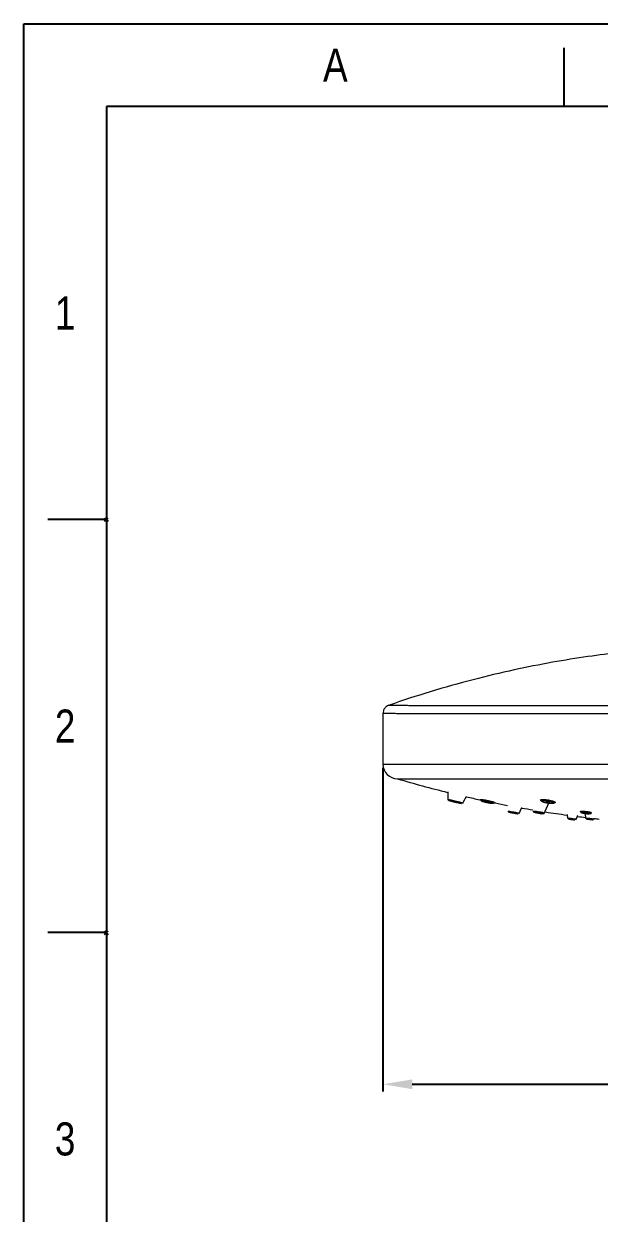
# Model space of a CAD drawing. Header units: inches. Extents: x 1105 to 1525, y -292 to 302.
# Drawn here: x 1104.7 to 1203.2, y 98.6 to 302.2 of the extents above; entities that cross this region are included whole.
import ezdxf

# ---------------------------------------------------------------- set-up
doc = ezdxf.new("R2010")
doc.units = ezdxf.units.IN
doc.header["$LTSCALE"] = 2.42
doc.header["$MEASUREMENT"] = 0
doc.header["$PDMODE"] = 3
doc.header["$PDSIZE"] = 0.3125
doc.layers.get('0').update_dxf_attribs({"linetype": 'CONTINUOUS'})
doc.layers.get('Defpoints').update_dxf_attribs({"linetype": 'CONTINUOUS'})
doc.layers.add('DIM', color=3, linetype='CONTINUOUS', lineweight=18)
doc.layers.add('FORM', color=7, linetype='CONTINUOUS')
doc.styles.get("Standard").update_dxf_attribs({"font": 'arial.ttf', "width": 0.8})
doc.dimstyles.new('ISO-25', dxfattribs={"dimtxt": 5, "dimasz": 2.5, "dimexe": 1.25, "dimexo": 0.625, "dimgap": 2, "dimtad": 1, "dimtih": 1, "dimtoh": 1, "dimdec": 1, "dimdsep": 46, "dimtxsty": 'Standard', "dimcen": 0, "dimclrd": 3, "dimclre": 3, "dimclrt": 4, "dimadec": 0, "dimazin": 0, "dimtfac": 1, "dimtdec": 1, "dimtmove": 0, "dimatfit": 3, "dimfxl": 1, "dimarcsym": 0})

# ---------------------------------------------------------------- blocks, each defined once
blk = doc.blocks.new('*D41')
at = {"layer": 'Defpoints', "color": 0, "transparency": 16777216}
for p in [(1166.21, 175.45), (1282.21, 175.45), (1282.21, 120.66)]:
    blk.add_point(p, dxfattribs=at)
at = {"layer": 'DIM', "color": 3, "lineweight": -2, "transparency": 16777216}
for p, q in [((1166.21, 174.82), (1166.21, 119.41)), ((1282.21, 174.82), (1282.21, 119.41)), ((1171.21, 120.66), (1217.98, 120.66)), ((1277.21, 120.66), (1230.44, 120.66))]:
    blk.add_line(p, q, dxfattribs=at)
at = {"layer": 'DIM', "color": 3, "transparency": 16777216}
for points in [[(1171.21, 121.49), (1171.21, 119.83), (1166.21, 120.66)], [(1277.21, 121.49), (1277.21, 119.83), (1282.21, 120.66)]]:
    blk.add_solid(points, dxfattribs=at)
at = {"layer": 'DIM', "color": 4, "transparency": 16777216, "insert": (1224.21, 120.66), "char_height": 5, "attachment_point": 5}
blk.add_mtext('116', dxfattribs=at)

msp = doc.modelspace()

# ---------------------------------------------------------------- linework, layer by layer
at = {"linetype": 'Continuous', "lineweight": 18, "extrusion": (-1, -2.22045e-16, 0)}
for p, q in [((1166.21, 184.13), (1166.21, 175.45)), ((1168.71, 172.95), (1279.71, 172.95)), ((1168.71, 172.95), (1279.71, 172.95))]:
    msp.add_line(p, q, dxfattribs=at)
at = {"linetype": 'Continuous', "lineweight": 13, "extrusion": (-1, -2.22045e-16, 0)}
msp.add_line((1166.21, 175.45), (1282.21, 175.45), dxfattribs=at)
at = {"linetype": 'Continuous', "lineweight": 18}
for centre, radius, start, end in [((1168.71, 175.45), 2.5, 180, 270), ((1224.21, 361.46), 196.52, 253.5953, 256.1794), ((1224.21, 361.46), 196.52, 257.1413, 257.835), ((1224.21, 361.46), 196.52, 258.6112, 259.2313), ((1224.21, 361.46), 196.52, 259.967, 260.5284), ((1224.21, 361.46), 196.52, 261.1573, 262.2445), ((1224.21, 361.46), 196.52, 262.7798, 263.1681), ((1224.21, 361.46), 196.52, 263.5971, 263.8656)]:
    msp.add_arc(centre, radius, start, end, dxfattribs=at)
for centre, major_axis, ratio in [((1178.55, 168.96), (-0.292, 0.069), 0.040649), ((1184.04, 168.96), (-0.294, 0.061), 0.117045), ((1194.38, 168.96), (-0.296, 0.046), 0.179324), ((1188.56, 167.1), (-0.246, 0.045), 0.031812), ((1192.86, 167.1), (-0.247, 0.04), 0.091599), ((1200.95, 167.1), (-0.248, 0.03), 0.140337), ((1198.53, 165.98), (0.248, -0.033), 0.022975), ((1201.63, 165.98), (0.248, -0.029), 0.066153)]:
    msp.add_ellipse(centre, major_axis=major_axis, ratio=ratio, dxfattribs=at)
for points, knots in [([(1281.12, 185.57), (1279.7, 186.06), (1276.82, 187.02), (1272.66, 188.29), (1268.92, 189.34), (1265.88, 190.14), (1263.57, 190.71), (1261.8, 191.13), (1260.25, 191.48), (1258.58, 191.84), (1256.06, 192.36), (1252.5, 193.03), (1247.79, 193.8), (1242.69, 194.47), (1237.47, 194.99), (1232.39, 195.33), (1227.45, 195.51), (1222.64, 195.54), (1217.76, 195.41), (1212.5, 195.11), (1206.94, 194.6), (1201.09, 193.87), (1195.02, 192.89), (1188.46, 191.58), (1181.46, 189.91), (1174.31, 187.9), (1169.59, 186.36), (1167.3, 185.56)], [0, 0, 0, 0, 0.040506, 0.081214, 0.115307, 0.14278, 0.163633, 0.177741, 0.190605, 0.205392, 0.222101, 0.2574, 0.299025, 0.344856, 0.389299, 0.432188, 0.473696, 0.514015, 0.553462, 0.597169, 0.647841, 0.695441, 0.747942, 0.805336, 0.86761, 0.934749, 1, 1, 1, 1]), ([(1167.22, 185.55), (1167.07, 185.5), (1166.8, 185.36), (1166.47, 185.02), (1166.26, 184.59), (1166.21, 184.29), (1166.21, 184.13)], [0, 0, 0, 0, 0.243965, 0.499726, 0.75563, 1, 1, 1, 1]), ([(1177.67, 169.29), (1177.62, 169.3), (1177.58, 169.31), (1177.36, 169.38), (1177.28, 169.41), (1177.34, 169.41), (1177.34, 169.41), (1177.34, 169.41)], [0, 0, 0, 0, 0.15492, 0.15492, 0.951255, 0.951255, 1, 1, 1, 1]), ([(1177.32, 169.41), (1177.32, 169.4), (1177.32, 169.37), (1177.33, 169.33), (1177.35, 169.32), (1177.35, 169.31)], [0, 0, 0, 0, 0.313909, 0.638729, 1, 1, 1, 1]), ([(1177.67, 169.2), (1177.65, 169.2), (1177.62, 169.21), (1177.58, 169.21), (1177.55, 169.22), (1177.52, 169.22), (1177.5, 169.22), (1177.49, 169.22), (1177.49, 169.22), (1177.49, 169.21), (1177.5, 169.21), (1177.52, 169.2), (1177.55, 169.19), (1177.6, 169.17), (1177.67, 169.15), (1177.76, 169.12), (1177.86, 169.1), (1177.95, 169.07), (1178.02, 169.05), (1178.08, 169.04), (1178.13, 169.02), (1178.19, 169.01), (1178.24, 169), (1178.3, 168.98), (1178.35, 168.97), (1178.41, 168.95), (1178.47, 168.94), (1178.53, 168.92), (1178.59, 168.91), (1178.65, 168.9), (1178.71, 168.88), (1178.8, 168.86), (1178.91, 168.84), (1179.04, 168.81), (1179.17, 168.78), (1179.28, 168.76), (1179.38, 168.74), (1179.47, 168.72), (1179.54, 168.71), (1179.6, 168.7), (1179.63, 168.7), (1179.65, 168.7), (1179.65, 168.71), (1179.63, 168.72), (1179.58, 168.74), (1179.51, 168.76), (1179.41, 168.79), (1179.29, 168.82), (1179.18, 168.85), (1179.08, 168.88), (1179, 168.9), (1178.92, 168.92), (1178.84, 168.94), (1178.76, 168.96), (1178.68, 168.98), (1178.6, 169), (1178.52, 169.02), (1178.43, 169.04), (1178.33, 169.06), (1178.21, 169.09), (1178.08, 169.12), (1177.96, 169.14), (1177.85, 169.16), (1177.75, 169.18), (1177.7, 169.19), (1177.67, 169.2)], [0, 0, 0, 0, 0.012643, 0.025015, 0.037203, 0.049295, 0.061385, 0.073564, 0.085922, 0.098545, 0.111515, 0.124906, 0.146872, 0.167908, 0.188379, 0.208679, 0.229213, 0.250373, 0.259612, 0.268709, 0.277687, 0.286569, 0.29538, 0.304147, 0.312893, 0.321647, 0.330432, 0.339276, 0.348203, 0.357237, 0.366403, 0.375722, 0.397463, 0.418362, 0.438776, 0.459088, 0.479687, 0.500944, 0.522196, 0.542662, 0.562752, 0.582899, 0.603531, 0.62505, 0.650607, 0.675301, 0.699794, 0.724762, 0.750845, 0.764026, 0.776904, 0.78954, 0.802003, 0.814362, 0.826688, 0.839052, 0.851528, 0.864183, 0.877084, 0.89839, 0.918878, 0.938903, 0.958845, 0.979088, 1, 1, 1, 1]), ([(1183.05, 169.24), (1182.97, 169.27), (1182.9, 169.3), (1182.82, 169.36), (1182.81, 169.38), (1182.84, 169.4)], [0, 0, 0, 0, 0.438792, 0.438792, 1, 1, 1, 1]), ([(1183.44, 169.2), (1183.42, 169.2), (1183.37, 169.21), (1183.31, 169.21), (1183.25, 169.22), (1183.2, 169.22), (1183.15, 169.22), (1183.11, 169.22), (1183.08, 169.22), (1183.05, 169.21), (1183.03, 169.21), (1183.01, 169.2), (1183, 169.19), (1183, 169.17), (1183.02, 169.15), (1183.07, 169.12), (1183.13, 169.1), (1183.19, 169.07), (1183.25, 169.05), (1183.29, 169.04), (1183.33, 169.02), (1183.37, 169.01), (1183.42, 169), (1183.47, 168.98), (1183.51, 168.97), (1183.57, 168.95), (1183.62, 168.94), (1183.67, 168.92), (1183.73, 168.91), (1183.79, 168.9), (1183.85, 168.88), (1183.93, 168.86), (1184.05, 168.84), (1184.19, 168.81), (1184.33, 168.78), (1184.46, 168.76), (1184.59, 168.74), (1184.71, 168.72), (1184.82, 168.71), (1184.92, 168.7), (1185, 168.7), (1185.06, 168.7), (1185.11, 168.71), (1185.14, 168.72), (1185.15, 168.74), (1185.14, 168.76), (1185.1, 168.79), (1185.03, 168.82), (1184.95, 168.85), (1184.87, 168.88), (1184.81, 168.9), (1184.75, 168.92), (1184.69, 168.94), (1184.62, 168.96), (1184.55, 168.98), (1184.47, 169), (1184.39, 169.02), (1184.31, 169.04), (1184.21, 169.06), (1184.09, 169.09), (1183.95, 169.12), (1183.81, 169.14), (1183.68, 169.16), (1183.56, 169.18), (1183.48, 169.19), (1183.44, 169.2)], [0, 0, 0, 0, 0.012643, 0.025015, 0.037203, 0.049295, 0.061385, 0.073564, 0.085922, 0.098545, 0.111515, 0.124906, 0.146872, 0.167908, 0.188379, 0.208679, 0.229213, 0.250373, 0.259612, 0.268709, 0.277687, 0.286569, 0.29538, 0.304147, 0.312893, 0.321647, 0.330432, 0.339276, 0.348203, 0.357237, 0.366403, 0.375722, 0.397463, 0.418362, 0.438776, 0.459088, 0.479687, 0.500944, 0.522196, 0.542662, 0.562752, 0.582899, 0.603531, 0.62505, 0.650607, 0.675301, 0.699794, 0.724762, 0.750845, 0.764026, 0.776904, 0.78954, 0.802003, 0.814362, 0.826688, 0.839052, 0.851528, 0.864183, 0.877084, 0.89839, 0.918878, 0.938903, 0.958845, 0.979088, 1, 1, 1, 1]), ([(1193.44, 169.12), (1193.25, 169.19), (1193.15, 169.27), (1193.17, 169.33), (1193.17, 169.33), (1193.18, 169.33)], [0, 0, 0, 0, 0.939506, 0.939506, 1, 1, 1, 1]), ([(1194.13, 169.2), (1194.1, 169.2), (1194.04, 169.21), (1193.97, 169.21), (1193.89, 169.22), (1193.82, 169.22), (1193.75, 169.22), (1193.69, 169.22), (1193.63, 169.22), (1193.58, 169.21), (1193.53, 169.21), (1193.47, 169.2), (1193.42, 169.19), (1193.37, 169.17), (1193.35, 169.15), (1193.34, 169.12), (1193.35, 169.1), (1193.38, 169.07), (1193.41, 169.05), (1193.43, 169.04), (1193.46, 169.02), (1193.48, 169.01), (1193.51, 169), (1193.55, 168.98), (1193.58, 168.97), (1193.62, 168.95), (1193.66, 168.94), (1193.7, 168.92), (1193.75, 168.91), (1193.8, 168.9), (1193.85, 168.88), (1193.93, 168.86), (1194.03, 168.84), (1194.16, 168.81), (1194.3, 168.78), (1194.44, 168.76), (1194.58, 168.74), (1194.72, 168.72), (1194.86, 168.71), (1194.98, 168.7), (1195.1, 168.7), (1195.2, 168.7), (1195.29, 168.71), (1195.37, 168.72), (1195.44, 168.74), (1195.48, 168.76), (1195.5, 168.79), (1195.48, 168.82), (1195.45, 168.85), (1195.41, 168.88), (1195.38, 168.9), (1195.34, 168.92), (1195.29, 168.94), (1195.25, 168.96), (1195.19, 168.98), (1195.13, 169), (1195.07, 169.02), (1195, 169.04), (1194.91, 169.06), (1194.8, 169.09), (1194.67, 169.12), (1194.54, 169.14), (1194.4, 169.16), (1194.26, 169.18), (1194.17, 169.19), (1194.13, 169.2)], [0, 0, 0, 0, 0.012643, 0.025015, 0.037203, 0.049295, 0.061385, 0.073564, 0.085922, 0.098545, 0.111515, 0.124906, 0.146872, 0.167908, 0.188379, 0.208679, 0.229213, 0.250373, 0.259612, 0.268709, 0.277687, 0.286569, 0.29538, 0.304147, 0.312893, 0.321647, 0.330432, 0.339276, 0.348203, 0.357237, 0.366403, 0.375722, 0.397463, 0.418362, 0.438776, 0.459088, 0.479687, 0.500944, 0.522196, 0.542662, 0.562752, 0.582899, 0.603531, 0.62505, 0.650607, 0.675301, 0.699794, 0.724762, 0.750845, 0.764026, 0.776904, 0.78954, 0.802003, 0.814362, 0.826688, 0.839052, 0.851528, 0.864183, 0.877084, 0.89839, 0.918878, 0.938903, 0.958845, 0.979088, 1, 1, 1, 1]), ([(1179.85, 168.82), (1179.88, 168.8), (1179.88, 168.8), (1179.84, 168.8), (1179.81, 168.8), (1179.77, 168.81)], [0, 0, 0, 0, 0.581884, 0.581884, 1, 1, 1, 1]), ([(1187.61, 167.42), (1187.61, 167.41), (1187.61, 167.39), (1187.63, 167.34), (1187.68, 167.28), (1187.74, 167.25), (1187.83, 167.23), (1188, 167.18), (1188.25, 167.13), (1188.58, 167.07), (1188.91, 167.01), (1189.08, 166.99), (1189.16, 166.98)], [0, 0, 0, 0, 0.018555, 0.037212, 0.075234, 0.163477, 0.264476, 0.35789, 0.525241, 0.685304, 0.845756, 1, 1, 1, 1]), ([(1189.22, 166.96), (1189.23, 166.96), (1189.25, 166.96), (1189.28, 166.96), (1189.3, 166.96), (1189.31, 166.96), (1189.31, 166.96), (1189.31, 166.96), (1189.29, 166.97), (1189.27, 166.97), (1189.23, 166.99), (1189.17, 167), (1189.09, 167.02), (1189, 167.04), (1188.91, 167.05), (1188.82, 167.07), (1188.74, 167.09), (1188.66, 167.1), (1188.57, 167.12), (1188.49, 167.14), (1188.4, 167.15), (1188.31, 167.17), (1188.22, 167.18), (1188.13, 167.2), (1188.05, 167.21), (1187.98, 167.22), (1187.91, 167.23), (1187.87, 167.24), (1187.83, 167.24), (1187.81, 167.24), (1187.79, 167.24), (1187.78, 167.24), (1187.77, 167.24), (1187.77, 167.24), (1187.78, 167.24), (1187.79, 167.23), (1187.81, 167.23), (1187.85, 167.22), (1187.91, 167.2), (1187.99, 167.19), (1188.08, 167.17), (1188.18, 167.15), (1188.29, 167.12), (1188.4, 167.1), (1188.52, 167.08), (1188.64, 167.06), (1188.75, 167.04), (1188.86, 167.02), (1188.95, 167.01), (1189.03, 166.99), (1189.1, 166.98), (1189.16, 166.97), (1189.2, 166.97), (1189.22, 166.96)], [0, 0, 0, 0, 0.015915, 0.031355, 0.046487, 0.06149, 0.076547, 0.091839, 0.107539, 0.123807, 0.149294, 0.173961, 0.198422, 0.223308, 0.249217, 0.26762, 0.285506, 0.303095, 0.320618, 0.338308, 0.356391, 0.375081, 0.396658, 0.417432, 0.43775, 0.45798, 0.478495, 0.499652, 0.513696, 0.527386, 0.540838, 0.554176, 0.567526, 0.581012, 0.594758, 0.608879, 0.623481, 0.649241, 0.674041, 0.698501, 0.723266, 0.748957, 0.774494, 0.799204, 0.823704, 0.848628, 0.874579, 0.896255, 0.917143, 0.937591, 0.957969, 0.978653, 1, 1, 1, 1]), ([(1189.45, 166.99), (1189.45, 166.99), (1189.47, 167), (1189.49, 167.02), (1189.51, 167.05), (1189.52, 167.07)], [0, 0, 0, 0, 0.114416, 0.571522, 1, 1, 1, 1]), ([(1191.91, 167.4), (1191.91, 167.38), (1191.92, 167.35), (1191.95, 167.29), (1192.01, 167.24), (1192.07, 167.21), (1192.11, 167.19)], [0, 0, 0, 0, 0.119044, 0.245664, 0.524702, 1, 1, 1, 1]), ([(1193.36, 166.96), (1193.38, 166.96), (1193.41, 166.96), (1193.46, 166.96), (1193.5, 166.96), (1193.54, 166.96), (1193.57, 166.96), (1193.59, 166.96), (1193.6, 166.97), (1193.61, 166.97), (1193.6, 166.99), (1193.58, 167), (1193.54, 167.02), (1193.48, 167.04), (1193.42, 167.05), (1193.35, 167.07), (1193.28, 167.09), (1193.21, 167.1), (1193.13, 167.12), (1193.05, 167.14), (1192.97, 167.15), (1192.88, 167.17), (1192.78, 167.18), (1192.68, 167.2), (1192.58, 167.21), (1192.49, 167.22), (1192.41, 167.23), (1192.34, 167.24), (1192.28, 167.24), (1192.24, 167.24), (1192.2, 167.24), (1192.16, 167.24), (1192.14, 167.24), (1192.11, 167.24), (1192.1, 167.24), (1192.09, 167.23), (1192.08, 167.23), (1192.08, 167.22), (1192.1, 167.2), (1192.14, 167.19), (1192.2, 167.17), (1192.27, 167.15), (1192.36, 167.12), (1192.46, 167.1), (1192.56, 167.08), (1192.68, 167.06), (1192.79, 167.04), (1192.9, 167.02), (1193, 167.01), (1193.1, 166.99), (1193.19, 166.98), (1193.28, 166.97), (1193.33, 166.97), (1193.36, 166.96)], [0, 0, 0, 0, 0.015915, 0.031355, 0.046487, 0.06149, 0.076547, 0.091839, 0.107539, 0.123807, 0.149294, 0.173961, 0.198422, 0.223308, 0.249217, 0.26762, 0.285506, 0.303095, 0.320618, 0.338308, 0.356391, 0.375081, 0.396658, 0.417432, 0.43775, 0.45798, 0.478495, 0.499652, 0.513696, 0.527386, 0.540838, 0.554176, 0.567526, 0.581012, 0.594758, 0.608879, 0.623481, 0.649241, 0.674041, 0.698501, 0.723266, 0.748957, 0.774494, 0.799204, 0.823704, 0.848628, 0.874579, 0.896255, 0.917143, 0.937591, 0.957969, 0.978653, 1, 1, 1, 1]), ([(1193.13, 166.99), (1193.15, 166.99), (1193.2, 166.98), (1193.25, 166.98), (1193.28, 166.97)], [0, 0, 0, 0, 0.362121, 1, 1, 1, 1]), ([(1193.82, 167.09), (1193.82, 167.09), (1193.82, 167.08), (1193.8, 167.07), (1193.76, 167.07), (1193.65, 167.07), (1193.58, 167.07), (1193.5, 167.08)], [0, 0, 0, 0, 0.109424, 0.109424, 0.597108, 0.597108, 1, 1, 1, 1]), ([(1193.7, 166.98), (1193.7, 166.99), (1193.74, 166.99), (1193.78, 167.03), (1193.81, 167.07), (1193.82, 167.09)], [0, 0, 0, 0, 0.128584, 0.553022, 1, 1, 1, 1]), ([(1195.7, 168.89), (1195.7, 168.89), (1195.7, 168.89), (1195.69, 168.86), (1195.63, 168.83), (1195.53, 168.82)], [0, 0, 0, 0, 0.002966, 0.002966, 1, 1, 1, 1]), ([(1199.99, 167.36), (1200, 167.32), (1200.02, 167.26), (1200.12, 167.18), (1200.26, 167.12), (1200.51, 167.05), (1200.82, 167), (1201.01, 166.98), (1201.09, 166.97)], [0, 0, 0, 0, 0.088297, 0.17832, 0.382373, 0.617046, 0.835281, 1, 1, 1, 1]), ([(1201.22, 166.96), (1201.24, 166.96), (1201.29, 166.96), (1201.35, 166.96), (1201.41, 166.96), (1201.47, 166.96), (1201.52, 166.96), (1201.56, 166.96), (1201.6, 166.97), (1201.64, 166.97), (1201.67, 166.99), (1201.69, 167), (1201.69, 167.02), (1201.67, 167.04), (1201.64, 167.05), (1201.6, 167.07), (1201.55, 167.09), (1201.5, 167.1), (1201.44, 167.12), (1201.38, 167.14), (1201.3, 167.15), (1201.22, 167.17), (1201.13, 167.18), (1201.03, 167.2), (1200.93, 167.21), (1200.83, 167.22), (1200.74, 167.23), (1200.65, 167.24), (1200.58, 167.24), (1200.52, 167.24), (1200.47, 167.24), (1200.42, 167.24), (1200.37, 167.24), (1200.33, 167.24), (1200.29, 167.24), (1200.26, 167.23), (1200.22, 167.23), (1200.19, 167.22), (1200.17, 167.2), (1200.16, 167.19), (1200.18, 167.17), (1200.22, 167.15), (1200.27, 167.12), (1200.34, 167.1), (1200.42, 167.08), (1200.52, 167.06), (1200.62, 167.04), (1200.73, 167.02), (1200.82, 167.01), (1200.92, 166.99), (1201.02, 166.98), (1201.12, 166.97), (1201.18, 166.97), (1201.22, 166.96)], [0, 0, 0, 0, 0.015915, 0.031355, 0.046487, 0.06149, 0.076547, 0.091839, 0.107539, 0.123807, 0.149294, 0.173961, 0.198422, 0.223308, 0.249217, 0.26762, 0.285506, 0.303095, 0.320618, 0.338308, 0.356391, 0.375081, 0.396658, 0.417432, 0.43775, 0.45798, 0.478495, 0.499652, 0.513696, 0.527386, 0.540838, 0.554176, 0.567526, 0.581012, 0.594758, 0.608879, 0.623481, 0.649241, 0.674041, 0.698501, 0.723266, 0.748957, 0.774494, 0.799204, 0.823704, 0.848628, 0.874579, 0.896255, 0.917143, 0.937591, 0.957969, 0.978653, 1, 1, 1, 1]), ([(1201.09, 166.97), (1201.11, 166.97), (1201.24, 166.96), (1201.39, 166.95), (1201.47, 166.96), (1201.48, 166.96)], [0, 0, 0, 0, 0.142634, 0.926391, 1, 1, 1, 1]), ([(1201.69, 166.98), (1201.7, 166.98), (1201.74, 166.98), (1201.82, 167.02), (1201.87, 167.08), (1201.89, 167.12)], [0, 0, 0, 0, 0.048794, 0.512424, 1, 1, 1, 1]), ([(1199.28, 166.04), (1199.28, 166.03), (1199.28, 166.03), (1199.24, 166.03), (1199.1, 166.05), (1198.83, 166.08), (1198.57, 166.11), (1198.24, 166.16), (1198.01, 166.19), (1197.85, 166.22), (1197.8, 166.23), (1197.79, 166.23)], [0, 0, 0, 0, 0.055105, 0.055105, 0.308261, 0.308261, 0.561416, 0.561416, 0.814572, 0.814572, 1, 1, 1, 1]), ([(1197.96, 166.06), (1197.96, 166.06), (1197.96, 166.06), (1197.96, 166.06), (1197.96, 166.06), (1197.95, 166.06), (1197.96, 166.06), (1197.99, 166.05), (1198.01, 166.05), (1198.07, 166.04), (1198.11, 166.03), (1198.21, 166.02), (1198.27, 166.01), (1198.39, 165.99), (1198.45, 165.98), (1198.56, 165.97), (1198.62, 165.96), (1198.73, 165.94), (1198.79, 165.94), (1198.88, 165.93), (1198.92, 165.92), (1198.99, 165.92), (1199.03, 165.91), (1199.06, 165.91), (1199.07, 165.91), (1199.06, 165.91), (1199.05, 165.92), (1199.03, 165.92), (1199.03, 165.92), (1199, 165.93), (1198.97, 165.93), (1198.89, 165.94), (1198.84, 165.95), (1198.74, 165.97), (1198.68, 165.98), (1198.57, 165.99), (1198.52, 166), (1198.39, 166.01), (1198.32, 166.02), (1198.21, 166.04), (1198.16, 166.04), (1198.07, 166.05), (1198.03, 166.06), (1197.98, 166.06), (1197.97, 166.06), (1197.96, 166.06)], [0, 0, 0, 0, 0.000043, 0.000043, 0.014758, 0.014758, 0.068139, 0.068139, 0.115672, 0.115672, 0.163417, 0.163417, 0.225625, 0.225625, 0.274528, 0.274528, 0.326176, 0.326176, 0.374931, 0.374931, 0.423543, 0.423543, 0.482107, 0.482107, 0.528308, 0.528308, 0.581976, 0.581976, 0.59045, 0.59045, 0.638765, 0.638765, 0.694323, 0.694323, 0.743451, 0.743451, 0.792726, 0.792726, 0.854197, 0.854197, 0.901803, 0.901803, 0.964429, 0.964429, 1, 1, 1, 1]), ([(1201.39, 166.11), (1201.34, 166.12), (1201.29, 166.13), (1201.11, 166.16), (1200.95, 166.19), (1200.87, 166.22), (1200.89, 166.23), (1200.93, 166.23)], [0, 0, 0, 0, 0.134271, 0.134271, 0.63231, 0.63231, 1, 1, 1, 1]), ([(1200.93, 166.23), (1200.94, 166.23), (1200.96, 166.23), (1201.06, 166.23), (1201.27, 166.22), (1201.59, 166.19), (1201.86, 166.16), (1202.15, 166.11), (1202.31, 166.08), (1202.39, 166.05), (1202.36, 166.03), (1202.25, 166.03), (1202.2, 166.04), (1202.14, 166.04)], [0, 0, 0, 0, 0.056355, 0.056355, 0.271675, 0.271675, 0.486995, 0.486995, 0.702315, 0.702315, 0.917634, 0.917634, 1, 1, 1, 1]), ([(1201.09, 166.06), (1201.09, 166.06), (1201.08, 166.06), (1201.07, 166.06), (1201.07, 166.05), (1201.06, 166.05), (1201.06, 166.05), (1201.07, 166.04), (1201.07, 166.04), (1201.08, 166.04), (1201.1, 166.03), (1201.11, 166.03), (1201.14, 166.02), (1201.18, 166.01), (1201.25, 166), (1201.34, 165.98), (1201.42, 165.97), (1201.48, 165.96), (1201.53, 165.96), (1201.58, 165.95), (1201.62, 165.95), (1201.67, 165.94), (1201.72, 165.94), (1201.77, 165.93), (1201.81, 165.93), (1201.87, 165.92), (1201.93, 165.92), (1201.99, 165.92), (1202.04, 165.91), (1202.08, 165.91), (1202.11, 165.91), (1202.14, 165.91), (1202.15, 165.91), (1202.16, 165.92), (1202.16, 165.92), (1202.16, 165.92), (1202.16, 165.92), (1202.15, 165.93), (1202.14, 165.93), (1202.13, 165.94), (1202.12, 165.94), (1202.09, 165.95), (1202.06, 165.95), (1202.02, 165.96), (1201.97, 165.97), (1201.91, 165.98), (1201.85, 165.99), (1201.8, 166), (1201.76, 166), (1201.73, 166.01), (1201.7, 166.01), (1201.67, 166.02), (1201.64, 166.02), (1201.6, 166.02), (1201.58, 166.03), (1201.55, 166.03), (1201.52, 166.03), (1201.49, 166.04), (1201.46, 166.04), (1201.43, 166.04), (1201.4, 166.04), (1201.36, 166.05), (1201.31, 166.05), (1201.26, 166.06), (1201.21, 166.06), (1201.17, 166.06), (1201.14, 166.06), (1201.11, 166.06), (1201.1, 166.06), (1201.09, 166.06)], [0, 0, 0, 0, 0.011885, 0.023563, 0.035089, 0.046517, 0.057905, 0.06931, 0.080789, 0.092399, 0.104194, 0.116226, 0.128543, 0.161277, 0.191962, 0.221906, 0.252509, 0.266419, 0.280108, 0.293676, 0.307228, 0.320865, 0.33469, 0.348801, 0.363289, 0.378238, 0.400535, 0.421612, 0.441839, 0.461634, 0.481441, 0.501707, 0.514128, 0.526372, 0.538514, 0.550629, 0.562795, 0.57509, 0.587585, 0.600353, 0.613459, 0.626964, 0.649195, 0.670316, 0.690675, 0.710663, 0.730689, 0.751163, 0.760323, 0.769344, 0.77825, 0.787064, 0.795809, 0.80451, 0.813193, 0.821883, 0.830603, 0.83938, 0.848238, 0.857199, 0.866288, 0.875526, 0.894401, 0.912447, 0.929925, 0.947121, 0.964335, 0.981867, 1, 1, 1, 1])]:
    msp.add_open_spline(points, degree=3, knots=knots, dxfattribs=at)
at = {"linetype": 'Continuous', "lineweight": 13}
for points, knots in [([(1167.22, 185.55), (1167.22, 185.55), (1167.22, 185.55), (1167.26, 185.55), (1167.39, 185.54), (1167.61, 185.54), (1167.95, 185.54), (1168.42, 185.53), (1169.05, 185.53), (1169.79, 185.53), (1170.62, 185.52), (1171.54, 185.52), (1172.52, 185.52), (1173.56, 185.52), (1174.64, 185.51), (1175.77, 185.51), (1176.92, 185.51), (1178.09, 185.51), (1179.27, 185.51), (1180.46, 185.5), (1181.64, 185.5), (1182.8, 185.5), (1184.02, 185.5), (1185.29, 185.5), (1186.62, 185.5), (1187.93, 185.5), (1189.23, 185.5), (1190.5, 185.5), (1191.74, 185.5), (1192.95, 185.5), (1194.13, 185.5), (1195.26, 185.5), (1196.35, 185.5), (1197.4, 185.5), (1198.4, 185.5), (1199.36, 185.5), (1200.29, 185.5), (1201.19, 185.5), (1202.07, 185.5), (1202.91, 185.5), (1203.73, 185.5), (1204.52, 185.5), (1205.28, 185.5), (1206, 185.5), (1206.61, 185.5), (1207.11, 185.5), (1207.5, 185.5), (1207.89, 185.5), (1208.27, 185.5), (1208.65, 185.5), (1209.02, 185.5), (1209.38, 185.51), (1209.74, 185.51), (1210.09, 185.51), (1210.43, 185.51), (1210.77, 185.51), (1211.1, 185.51), (1211.42, 185.51), (1211.74, 185.51), (1212.05, 185.51), (1212.35, 185.51), (1212.65, 185.51), (1212.94, 185.51), (1213.22, 185.51), (1213.49, 185.51), (1213.76, 185.51), (1214.02, 185.51), (1214.28, 185.51), (1214.52, 185.51), (1214.76, 185.51), (1214.99, 185.51), (1215.22, 185.51), (1215.37, 185.51), (1215.44, 185.51)], [0, 0, 0, 0, 0.002472, 0.029666, 0.057084, 0.084725, 0.112589, 0.147592, 0.181639, 0.214727, 0.24685, 0.278005, 0.308188, 0.337395, 0.365626, 0.392877, 0.419149, 0.444438, 0.468742, 0.492057, 0.514381, 0.535712, 0.556048, 0.579047, 0.601227, 0.622587, 0.643125, 0.662842, 0.681734, 0.699802, 0.717043, 0.733458, 0.749044, 0.763801, 0.777729, 0.790891, 0.803598, 0.815849, 0.827644, 0.838981, 0.849862, 0.860286, 0.870253, 0.879763, 0.888816, 0.894022, 0.899137, 0.904161, 0.909094, 0.913936, 0.918688, 0.923348, 0.927916, 0.932393, 0.936779, 0.941072, 0.945274, 0.949384, 0.953402, 0.957328, 0.961162, 0.964904, 0.968554, 0.972111, 0.975577, 0.978951, 0.982232, 0.985422, 0.988521, 0.991528, 0.994443, 0.997267, 1, 1, 1, 1]), ([(1215.28, 184.07), (1214.21, 184.07), (1213.12, 184.07), (1210.9, 184.06), (1209.77, 184.06), (1207.48, 184.06), (1206.32, 184.06), (1203.97, 184.05), (1202.78, 184.05), (1200.38, 184.05), (1199.18, 184.05), (1196.76, 184.05), (1195.55, 184.05), (1193.13, 184.05), (1191.92, 184.05), (1189.53, 184.05), (1188.34, 184.05), (1186, 184.05), (1184.85, 184.05), (1182.59, 184.05), (1181.49, 184.06), (1179.35, 184.06), (1178.32, 184.06), (1176.33, 184.06), (1175.38, 184.07), (1173.59, 184.07), (1172.75, 184.08), (1171.18, 184.08), (1170.47, 184.08), (1169.5, 184.09), (1168.9, 184.09), (1168.1, 184.1), (1167.66, 184.1), (1167.36, 184.11), (1167.22, 184.11), (1167.07, 184.11), (1167, 184.11), (1166.96, 184.11), (1166.95, 184.11), (1166.94, 184.11), (1166.93, 184.11), (1166.93, 184.11), (1166.93, 184.11), (1166.93, 184.11), (1166.93, 184.11), (1166.93, 184.11), (1166.93, 184.11), (1166.93, 184.11), (1166.93, 184.11), (1166.72, 184.11), (1166.56, 184.12), (1166.33, 184.12), (1166.26, 184.13), (1166.22, 184.13), (1166.21, 184.13), (1166.21, 184.13)], [0, 0, 0, 0, 0.058094, 0.058094, 0.116188, 0.116188, 0.174282, 0.174282, 0.232376, 0.232376, 0.29047, 0.29047, 0.348564, 0.348564, 0.406658, 0.406658, 0.464752, 0.464752, 0.522846, 0.522846, 0.58094, 0.58094, 0.639034, 0.639034, 0.697128, 0.697128, 0.755222, 0.755222, 0.813316, 0.813316, 0.842363, 0.87141, 0.900457, 0.900457, 0.91498, 0.922242, 0.925873, 0.927688, 0.928596, 0.92905, 0.929277, 0.92939, 0.929447, 0.929476, 0.92949, 0.929497, 0.9295, 0.9295, 0.929504, 0.929504, 0.958551, 0.958551, 0.987598, 0.987598, 1, 1, 1, 1]), ([(1177.55, 169.38), (1177.64, 169.37), (1177.74, 169.35), (1178.12, 169.27), (1178.5, 169.18), (1179.13, 169.03), (1179.46, 168.94), (1179.75, 168.86), (1179.82, 168.83), (1179.85, 168.82)], [0, 0, 0, 0, 0.146223, 0.146223, 0.479556, 0.479556, 0.81289, 0.81289, 1, 1, 1, 1]), ([(1182.84, 169.4), (1182.87, 169.41), (1182.92, 169.41), (1183.07, 169.41), (1183.21, 169.4), (1183.36, 169.38)], [0, 0, 0, 0, 0.438737, 0.438737, 1, 1, 1, 1]), ([(1183.36, 169.38), (1183.49, 169.37), (1183.62, 169.35), (1184.07, 169.27), (1184.45, 169.18), (1185.01, 169.03), (1185.25, 168.94), (1185.36, 168.86), (1185.38, 168.84), (1185.37, 168.83)], [0, 0, 0, 0, 0.153946, 0.153946, 0.504885, 0.504885, 0.855824, 0.855824, 1, 1, 1, 1]), ([(1193.18, 169.33), (1193.22, 169.38), (1193.39, 169.41), (1193.75, 169.41), (1193.92, 169.4), (1194.1, 169.38)], [0, 0, 0, 0, 0.625778, 0.625778, 1, 1, 1, 1]), ([(1194.1, 169.38), (1194.25, 169.37), (1194.4, 169.35), (1194.86, 169.27), (1195.2, 169.18), (1195.61, 169.03), (1195.73, 168.94), (1195.7, 168.89)], [0, 0, 0, 0, 0.180003, 0.180003, 0.590344, 0.590344, 1, 1, 1, 1]), ([(1187.61, 167.42), (1187.61, 167.43), (1187.61, 167.43), (1187.64, 167.43), (1187.69, 167.42), (1187.82, 167.4), (1187.92, 167.39), (1188.1, 167.36), (1188.23, 167.34), (1188.48, 167.29), (1188.61, 167.27), (1188.85, 167.23), (1188.97, 167.2), (1189.19, 167.16), (1189.29, 167.14), (1189.42, 167.1), (1189.47, 167.09), (1189.52, 167.08), (1189.53, 167.07), (1189.53, 167.07)], [0, 0, 0, 0, 0.054792, 0.054792, 0.179143, 0.179143, 0.303494, 0.303494, 0.427846, 0.427846, 0.552197, 0.552197, 0.676548, 0.676548, 0.800899, 0.800899, 0.925251, 0.925251, 1, 1, 1, 1]), ([(1191.91, 167.4), (1191.91, 167.4), (1191.91, 167.41), (1191.93, 167.42), (1191.97, 167.43), (1192.09, 167.43), (1192.17, 167.42), (1192.38, 167.4), (1192.5, 167.39), (1192.72, 167.36), (1192.85, 167.34), (1193.11, 167.29), (1193.24, 167.27), (1193.44, 167.23), (1193.54, 167.2), (1193.7, 167.16), (1193.76, 167.14), (1193.81, 167.11), (1193.83, 167.1), (1193.82, 167.09)], [0, 0, 0, 0, 0.043205, 0.043205, 0.166256, 0.166256, 0.289306, 0.289306, 0.412357, 0.412357, 0.535407, 0.535407, 0.658458, 0.658458, 0.781508, 0.781508, 0.904559, 0.904559, 1, 1, 1, 1]), ([(1199.99, 167.36), (1199.99, 167.37), (1199.99, 167.37), (1200, 167.39), (1200.04, 167.4), (1200.16, 167.42), (1200.24, 167.43), (1200.41, 167.43), (1200.53, 167.42), (1200.77, 167.4), (1200.9, 167.39), (1201.13, 167.36), (1201.26, 167.34), (1201.49, 167.29), (1201.6, 167.27), (1201.75, 167.23), (1201.81, 167.2), (1201.89, 167.16), (1201.9, 167.14), (1201.9, 167.12)], [0, 0, 0, 0, 0.031523, 0.031523, 0.153773, 0.153773, 0.276022, 0.276022, 0.398271, 0.398271, 0.52052, 0.52052, 0.64277, 0.64277, 0.765019, 0.765019, 0.887268, 0.887268, 1, 1, 1, 1]), ([(1197.79, 166.23), (1197.79, 166.23), (1197.79, 166.23), (1197.82, 166.23), (1197.97, 166.22), (1198.24, 166.19), (1198.5, 166.16), (1198.83, 166.11), (1199.05, 166.08), (1199.22, 166.05), (1199.27, 166.04), (1199.28, 166.04)], [0, 0, 0, 0, 0.066059, 0.066059, 0.31298, 0.31298, 0.559901, 0.559901, 0.806821, 0.806821, 1, 1, 1, 1])]:
    msp.add_open_spline(points, degree=3, knots=knots, dxfattribs=at)
at = {"linetype": 'Continuous', "lineweight": 18}
for points, degree in [([(1177.28, 170.69), (1177.32, 169.41)], 1), ([(1179.88, 168.8), (1180.48, 169.93)], 1), ([(1185.37, 168.83), (1185.36, 168.81), (1185.31, 168.8), (1185.24, 168.8)], 3), ([(1189.53, 167.07), (1189.76, 167.56), (1189.99, 168.05)], 2), ([(1193.82, 167.09), (1194.19, 167.92), (1194.57, 168.74)], 2), ([(1200.77, 167.01), (1200.83, 166.62), (1200.89, 166.22)], 2), ([(1197.7, 166.86), (1197.79, 166.23)], 1), ([(1199.28, 166.04), (1199.53, 166.64)], 1), ([(1200.85, 166.48), (1200.87, 166.35), (1200.89, 166.22)], 2)]:
    msp.add_open_spline(points, degree=degree, dxfattribs=at)
at = {"linetype": 'Continuous', "lineweight": 13}
msp.add_open_spline([(1177.34, 169.41), (1177.38, 169.41), (1177.45, 169.4), (1177.55, 169.38)], degree=3, dxfattribs=at)
at = {"layer": 'FORM'}
for p, q in [((1197.23, 288.04), (1197.23, 298.04)), ((1118.89, 288.04), (1118.89, -277.62)), ((1510.61, 288.04), (1118.89, 288.04)), ((1118.89, 217.33), (1108.89, 217.33)), ((1118.89, 146.62), (1108.89, 146.62))]:
    msp.add_line(p, q, dxfattribs=at)
msp.add_lwpolyline([(1104.75, 302.18), (1524.75, 302.18), (1524.75, -291.76), (1104.75, -291.76)], close=True, dxfattribs=at)
for p in [(1118.89, 217.33), (1118.89, 146.62)]:
    msp.add_point(p, dxfattribs=at)

# ---------------------------------------------------------------- texts
at = {"layer": 'FORM', "char_height": 5.66, "attachment_point": 5}
for s, width, insert in [('A', 10, (1158.06, 295.11)), ('1', 50, (1111.82, 252.68)), ('2', 50, (1111.82, 181.97)), ('3', 50, (1111.82, 111.27))]:
    msp.add_mtext_dynamic_manual_height_columns(s, width=width, gutter_width=12.5, heights=[0], dxfattribs=dict(at, insert=insert))

# ---------------------------------------------------------------- dimensions: what is measured, and where the dimension line sits
at = {"layer": 'DIM'}
dim = msp.add_linear_dim(base=(1282.21, 120.66), p1=(1166.21, 175.45), p2=(1282.21, 175.45), dimstyle='ISO-25', override={"dimasz": 5, "dimtad": 0}, dxfattribs=at)
dim.commit()
dim.dimension.update_dxf_attribs({"geometry": '*D41', "text_midpoint": (1224.21, 120.66)})

doc.saveas('drawing.dxf')
